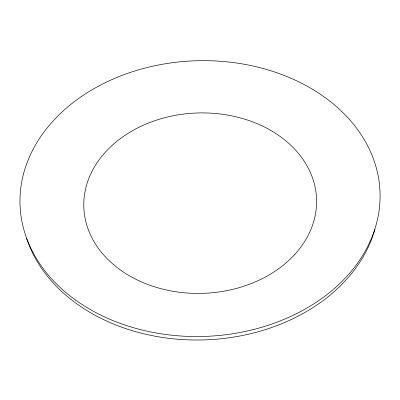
<?xml version="1.0" encoding="UTF-8"?>
<svg xmlns="http://www.w3.org/2000/svg" width="400" height="400" viewBox="0 0 400 400"><rect width="100%" height="100%" fill="white"/><g stroke="black" fill="none" stroke-linecap="round" stroke-linejoin="round"><path stroke-width="0.6" d="M374.87 229.53A178.955 137.605 -2 0 1 202.585 339.955A178.955 137.605 -2 0 1 26.565 238.13M75.635 300.11A180.1 137.885 -2 0 0 374.965 228.73A180.1 137.885 -2 0 0 149.49 66.95A180.1 137.885 -2 0 0 75.635 300.11M139.675 281.09A116.425 90.215 -2 0 0 316.56 203.625A116.425 90.215 -2 0 0 144.335 124.77A116.425 90.215 -2 0 0 139.675 281.09"/></g></svg>
